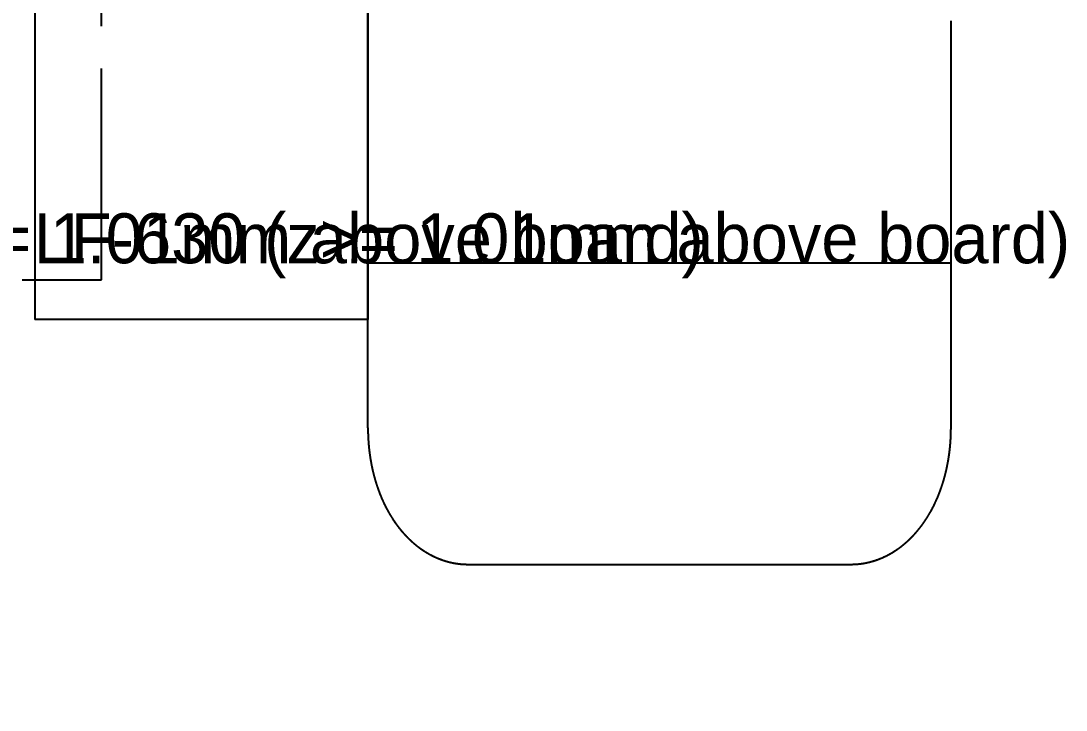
# Model space of a CAD drawing. Header units: millimetres. Extents: x -6.6 to 37.3, y -31.4 to 37.
# Drawn here: x 27.52 to 33.79, y -1.18 to 2.96 of the extents above; entities that cross this region are included whole.
import ezdxf

# ---------------------------------------------------------------- set-up
doc = ezdxf.new("R2010")
doc.units = ezdxf.units.MM
doc.linetypes.add('DASHED', pattern=[1.524, 1.27, -0.254])
for name, color, linetype in [('00_BOARD', 7, 'Continuous'), ('20_CONTACT', 3, 'Continuous'), ('30_OVERHANG', 2, 'DASHED'), ('90_TEXT', 7, 'Continuous')]:
    doc.layers.add(name, color=color, linetype=linetype)

msp = doc.modelspace()

# ---------------------------------------------------------------- linework, layer by layer
at = {"layer": '00_BOARD'}
msp.add_lwpolyline([(27.8, -1.5, -0.414214), (26.8, -0.5), (26.8, 10.5, -0.414214), (27.8, 11.5), (32.4, 11.5, 0.414214), (33.4, 12.5), (33.4, 33, 0.414214), (29.4, 37), (27.7614, 37, 0.245393), (24.4788, 35.2857, -0.522233), (2.3212, 35.2857, 0.245393), (-0.9614, 37), (-2.6, 37, 0.414214), (-6.6, 33), (-6.6, 12.5, 0.414214), (-5.6, 11.5), (-1, 11.5, -0.414214), (0, 10.5), (0, -0.5, -0.414214), (-1, -1.5)], format="xyb", dxfattribs=at)
at = {"layer": '20_CONTACT'}
for points in [[(27.6, 8.4852), (27.6, 1.1622)], [(29.6, 1.5013), (29.6, 8.4987)], [(29.6, 8.4852), (29.6, 1.1622)], [(33.1, 1.5013), (33.1, 2.9559)], [(33.1, 1.5013), (29.6, 1.5013)], [(33.1, 1.5013), (29.6, 1.5013)], [(29.6, 0.5124), (29.6, 1.5013)], [(33.1, 0.5124), (33.1, 1.5013)], [(29.6, 1.1622), (29.572, 1.1622), (29.542, 1.1622), (29.514, 1.1622), (29.484, 1.1622), (29.456, 1.1622), (29.426, 1.1622), (29.398, 1.1622), (29.37, 1.1622), (29.342, 1.1622), (29.314, 1.1622), (29.284, 1.1622), (29.256, 1.1622), (29.226, 1.1622), (29.198, 1.1622), (29.168, 1.1622), (29.14, 1.1622), (29.11, 1.1622), (29.082, 1.1622), (29.052, 1.1622), (29.024, 1.1622), (28.996, 1.1622), (28.966, 1.1622), (28.936, 1.1622), (28.908, 1.1622), (28.88, 1.1622), (28.85, 1.1622), (28.82, 1.1622), (28.792, 1.1622), (28.764, 1.1622), (28.734, 1.1622), (28.704, 1.1622), (28.674, 1.1622), (28.646, 1.1622), (28.618, 1.1622), (28.588, 1.1622), (28.558, 1.1622), (28.53, 1.1622), (28.502, 1.1622), (28.472, 1.1622), (28.442, 1.1622), (28.412, 1.1622), (28.384, 1.1622), (28.356, 1.1622), (28.326, 1.1622), (28.296, 1.1622), (28.268, 1.1622), (28.24, 1.1622), (28.21, 1.1622), (28.18, 1.1622), (28.15, 1.1622), (28.122, 1.1622), (28.094, 1.1622), (28.064, 1.1622), (28.034, 1.1622), (28.006, 1.1622), (27.978, 1.1622), (27.948, 1.1622), (27.918, 1.1622), (27.888, 1.1622), (27.86, 1.1622), (27.832, 1.1622), (27.802, 1.1622), (27.774, 1.1622), (27.746, 1.1622), (27.716, 1.1622), (27.686, 1.1622), (27.656, 1.1622), (27.628, 1.1622), (27.6, 1.1622)], [(29.6, 0.5124), (29.6, 0.5111), (29.6, 0.5097), (29.6, 0.5084), (29.6, 0.507), (29.6, 0.5057), (29.6, 0.5043), (29.6, 0.503), (29.6, 0.5017), (29.6001, 0.5003), (29.6001, 0.499), (29.6001, 0.4976), (29.6001, 0.4963), (29.6001, 0.4949), (29.6001, 0.4936), (29.6002, 0.4923), (29.6002, 0.4909), (29.6002, 0.4896), (29.6002, 0.4882), (29.6003, 0.4869), (29.6003, 0.4856), (29.6003, 0.4842), (29.6004, 0.4829), (29.6004, 0.4815), (29.6004, 0.4802), (29.6005, 0.4789), (29.6005, 0.4775), (29.6005, 0.4762), (29.6006, 0.4749), (29.6006, 0.4735), (29.6007, 0.4722), (29.6007, 0.4708), (29.6008, 0.4695), (29.6008, 0.4682), (29.6009, 0.4668), (29.6009, 0.4655), (29.601, 0.4642), (29.601, 0.4628), (29.6011, 0.4615), (29.6011, 0.4602), (29.6012, 0.4588), (29.6012, 0.4575), (29.6013, 0.4562), (29.6014, 0.4548), (29.6014, 0.4535), (29.6015, 0.4522), (29.6016, 0.4508), (29.6016, 0.4495), (29.6017, 0.4482), (29.6018, 0.4468), (29.6018, 0.4455), (29.6019, 0.4442), (29.602, 0.4429), (29.6021, 0.4415), (29.6022, 0.4402), (29.6022, 0.4389), (29.6023, 0.4375), (29.6024, 0.4362), (29.6025, 0.4349), (29.6026, 0.4336), (29.6027, 0.4322), (29.6028, 0.4309), (29.6028, 0.4296), (29.6029, 0.4283), (29.603, 0.4269), (29.6031, 0.4256), (29.6032, 0.4243), (29.6033, 0.423), (29.6034, 0.4216), (29.6035, 0.4203), (29.6036, 0.419), (29.6037, 0.4177), (29.6038, 0.4163), (29.6039, 0.415), (29.604, 0.4137), (29.6042, 0.4124), (29.6043, 0.4111), (29.6044, 0.4097), (29.6045, 0.4084), (29.6046, 0.4071), (29.6047, 0.4058), (29.6049, 0.4045), (29.605, 0.4032), (29.6051, 0.4018), (29.6052, 0.4005), (29.6053, 0.3992), (29.6055, 0.3979), (29.6056, 0.3966), (29.6057, 0.3953), (29.6059, 0.3939), (29.606, 0.3926), (29.6061, 0.3913), (29.6063, 0.39), (29.6064, 0.3887), (29.6065, 0.3874), (29.6067, 0.3861), (29.6068, 0.3848), (29.607, 0.3835), (29.6071, 0.3821), (29.6072, 0.3808), (29.6074, 0.3795), (29.6075, 0.3782), (29.6077, 0.3769), (29.6078, 0.3756), (29.608, 0.3743), (29.6081, 0.373), (29.6083, 0.3717), (29.6085, 0.3704), (29.6086, 0.3691), (29.6088, 0.3678), (29.6089, 0.3665), (29.6091, 0.3652), (29.6093, 0.3639), (29.6094, 0.3626), (29.6096, 0.3613), (29.6098, 0.36), (29.6099, 0.3587), (29.6101, 0.3574), (29.6103, 0.3561), (29.6105, 0.3548), (29.6106, 0.3535), (29.6108, 0.3522), (29.611, 0.3509), (29.6112, 0.3496), (29.6113, 0.3483), (29.6115, 0.347), (29.6117, 0.3457), (29.6119, 0.3444), (29.6121, 0.3431), (29.6123, 0.3418), (29.6125, 0.3405), (29.6127, 0.3392), (29.6129, 0.3379), (29.613, 0.3366), (29.6132, 0.3354), (29.6134, 0.3341), (29.6136, 0.3328), (29.6138, 0.3315), (29.614, 0.3302), (29.6142, 0.3289), (29.6145, 0.3276), (29.6147, 0.3263), (29.6149, 0.3251), (29.6151, 0.3238), (29.6153, 0.3225), (29.6155, 0.3212), (29.6157, 0.3199), (29.6159, 0.3186), (29.6161, 0.3174), (29.6164, 0.3161), (29.6166, 0.3148), (29.6168, 0.3135), (29.617, 0.3122), (29.6172, 0.311), (29.6175, 0.3097), (29.6177, 0.3084), (29.6179, 0.3071), (29.6182, 0.3059), (29.6184, 0.3046), (29.6186, 0.3033), (29.6189, 0.302), (29.6191, 0.3008), (29.6193, 0.2995), (29.6196, 0.2982), (29.6198, 0.297), (29.62, 0.2957), (29.6203, 0.2944), (29.6205, 0.2932), (29.6208, 0.2919), (29.621, 0.2906), (29.6213, 0.2894), (29.6215, 0.2881), (29.6218, 0.2868), (29.622, 0.2856), (29.6223, 0.2843), (29.6225, 0.283), (29.6228, 0.2818), (29.623, 0.2805), (29.6233, 0.2793), (29.6236, 0.278), (29.6238, 0.2767), (29.6241, 0.2755), (29.6244, 0.2742), (29.6246, 0.273), (29.6249, 0.2717), (29.6252, 0.2704), (29.6254, 0.2692), (29.6257, 0.2679), (29.626, 0.2667), (29.6262, 0.2654), (29.6265, 0.2642), (29.6268, 0.2629), (29.6271, 0.2617), (29.6274, 0.2604), (29.6276, 0.2592), (29.6279, 0.2579), (29.6282, 0.2567), (29.6285, 0.2554), (29.6288, 0.2542), (29.6291, 0.253), (29.6294, 0.2517), (29.6297, 0.2505), (29.63, 0.2492), (29.6302, 0.248), (29.6305, 0.2467), (29.6308, 0.2455), (29.6311, 0.2443), (29.6314, 0.243), (29.6317, 0.2418), (29.632, 0.2406), (29.6323, 0.2393), (29.6327, 0.2381), (29.633, 0.2369), (29.6333, 0.2356), (29.6336, 0.2344), (29.6339, 0.2332), (29.6342, 0.2319), (29.6345, 0.2307), (29.6348, 0.2295), (29.6352, 0.2282), (29.6355, 0.227), (29.6358, 0.2258), (29.6361, 0.2246), (29.6364, 0.2233), (29.6368, 0.2221), (29.6371, 0.2209), (29.6374, 0.2197), (29.6377, 0.2184), (29.6381, 0.2172), (29.6384, 0.216), (29.6387, 0.2148), (29.6391, 0.2136), (29.6394, 0.2124), (29.6397, 0.2111), (29.6401, 0.2099), (29.6404, 0.2087), (29.6408, 0.2075), (29.6411, 0.2063), (29.6414, 0.2051), (29.6418, 0.2039), (29.6421, 0.2026), (29.6425, 0.2014), (29.6428, 0.2002), (29.6432, 0.199), (29.6435, 0.1978), (29.6439, 0.1966), (29.6442, 0.1954), (29.6446, 0.1942), (29.645, 0.193), (29.6453, 0.1918), (29.6457, 0.1906), (29.646, 0.1894), (29.6464, 0.1882), (29.6468, 0.187), (29.6471, 0.1858), (29.6475, 0.1846), (29.6479, 0.1834), (29.6482, 0.1822), (29.6486, 0.181), (29.649, 0.1798), (29.6493, 0.1786), (29.6497, 0.1775), (29.6501, 0.1763), (29.6505, 0.1751), (29.6509, 0.1739), (29.6512, 0.1727), (29.6516, 0.1715), (29.652, 0.1703), (29.6524, 0.1691), (29.6528, 0.168), (29.6532, 0.1668), (29.6535, 0.1656), (29.6539, 0.1644), (29.6543, 0.1632), (29.6547, 0.1621), (29.6551, 0.1609), (29.6555, 0.1597), (29.6559, 0.1585), (29.6563, 0.1574), (29.6567, 0.1562), (29.6571, 0.155), (29.6575, 0.1538), (29.6579, 0.1527), (29.6583, 0.1515), (29.6587, 0.1503), (29.6591, 0.1492), (29.6595, 0.148), (29.6599, 0.1468), (29.6604, 0.1457), (29.6608, 0.1445), (29.6612, 0.1434), (29.6616, 0.1422), (29.662, 0.141), (29.6624, 0.1399), (29.6629, 0.1387), (29.6633, 0.1376), (29.6637, 0.1364), (29.6641, 0.1353), (29.6645, 0.1341), (29.665, 0.1329), (29.6654, 0.1318), (29.6658, 0.1306), (29.6663, 0.1295), (29.6667, 0.1283), (29.6671, 0.1272), (29.6676, 0.1261), (29.668, 0.1249), (29.6684, 0.1238), (29.6689, 0.1226), (29.6693, 0.1215), (29.6697, 0.1203), (29.6702, 0.1192), (29.6706, 0.1181), (29.6711, 0.1169), (29.6715, 0.1158), (29.672, 0.1146), (29.6724, 0.1135), (29.6729, 0.1124), (29.6733, 0.1112), (29.6738, 0.1101), (29.6742, 0.109), (29.6747, 0.1079), (29.6751, 0.1067), (29.6756, 0.1056), (29.676, 0.1045), (29.6765, 0.1034), (29.677, 0.1022), (29.6774, 0.1011), (29.6779, 0.1), (29.6784, 0.0989), (29.6788, 0.0977), (29.6793, 0.0966), (29.6798, 0.0955), (29.6802, 0.0944), (29.6807, 0.0933), (29.6812, 0.0922), (29.6816, 0.0911), (29.6821, 0.0899), (29.6826, 0.0888), (29.6831, 0.0877), (29.6836, 0.0866), (29.684, 0.0855), (29.6845, 0.0844), (29.685, 0.0833), (29.6855, 0.0822), (29.686, 0.0811), (29.6865, 0.08), (29.6869, 0.0789), (29.6874, 0.0778), (29.6879, 0.0767), (29.6884, 0.0756), (29.6889, 0.0745), (29.6894, 0.0734), (29.6899, 0.0723), (29.6904, 0.0712), (29.6909, 0.0701), (29.6914, 0.0691), (29.6919, 0.068), (29.6924, 0.0669), (29.6929, 0.0658), (29.6934, 0.0647), (29.6939, 0.0636), (29.6944, 0.0625), (29.6949, 0.0615), (29.6954, 0.0604), (29.6959, 0.0593), (29.6965, 0.0582), (29.697, 0.0572), (29.6975, 0.0561), (29.698, 0.055), (29.6985, 0.0539), (29.699, 0.0529), (29.6996, 0.0518), (29.7001, 0.0507), (29.7006, 0.0497), (29.7011, 0.0486), (29.7016, 0.0475), (29.7022, 0.0465), (29.7027, 0.0454), (29.7032, 0.0443), (29.7038, 0.0433), (29.7043, 0.0422), (29.7048, 0.0412), (29.7053, 0.0401), (29.7059, 0.039), (29.7064, 0.038), (29.707, 0.0369), (29.7075, 0.0359), (29.708, 0.0348), (29.7086, 0.0338), (29.7091, 0.0327), (29.7097, 0.0317), (29.7102, 0.0306), (29.7107, 0.0296), (29.7113, 0.0286), (29.7118, 0.0275), (29.7124, 0.0265), (29.7129, 0.0254), (29.7135, 0.0244), (29.714, 0.0234), (29.7146, 0.0223), (29.7151, 0.0213), (29.7157, 0.0203), (29.7163, 0.0192), (29.7168, 0.0182), (29.7174, 0.0172), (29.7179, 0.0161), (29.7185, 0.0151), (29.7191, 0.0141), (29.7196, 0.0131), (29.7202, 0.0121), (29.7208, 0.011), (29.7213, 0.01), (29.7219, 0.009), (29.7225, 0.008), (29.723, 0.007), (29.7236, 0.0059), (29.7242, 0.0049), (29.7248, 0.0039), (29.7253, 0.0029), (29.7259, 0.0019), (29.7265, 0.0009), (29.7271, -0.0001), (29.7276, -0.0011), (29.7282, -0.0021), (29.7288, -0.0031), (29.7294, -0.0041), (29.73, -0.0051), (29.7306, -0.0061), (29.7312, -0.0071), (29.7317, -0.0081), (29.7323, -0.0091), (29.7329, -0.0101), (29.7335, -0.0111), (29.7341, -0.0121), (29.7347, -0.0131), (29.7353, -0.0141), (29.7359, -0.015), (29.7365, -0.016), (29.7371, -0.017), (29.7377, -0.018), (29.7383, -0.019), (29.7389, -0.02), (29.7395, -0.0209), (29.7401, -0.0219), (29.7407, -0.0229), (29.7413, -0.0239), (29.7419, -0.0248), (29.7425, -0.0258), (29.7431, -0.0268), (29.7438, -0.0277), (29.7444, -0.0287), (29.745, -0.0297), (29.7456, -0.0306), (29.7462, -0.0316), (29.7468, -0.0326), (29.7475, -0.0335), (29.7481, -0.0345), (29.7487, -0.0354), (29.7493, -0.0364), (29.7499, -0.0374), (29.7506, -0.0383), (29.7512, -0.0393), (29.7518, -0.0402), (29.7524, -0.0412), (29.7531, -0.0421), (29.7537, -0.0431), (29.7543, -0.044), (29.755, -0.0449), (29.7556, -0.0459), (29.7562, -0.0468), (29.7569, -0.0478), (29.7575, -0.0487), (29.7581, -0.0496), (29.7588, -0.0506), (29.7594, -0.0515), (29.76, -0.0524), (29.7607, -0.0534), (29.7613, -0.0543), (29.762, -0.0552), (29.7626, -0.0561), (29.7633, -0.0571), (29.7639, -0.058), (29.7646, -0.0589), (29.7652, -0.0598), (29.7659, -0.0608), (29.7665, -0.0617), (29.7672, -0.0626), (29.7678, -0.0635), (29.7685, -0.0644), (29.7691, -0.0653), (29.7698, -0.0662), (29.7704, -0.0671), (29.7711, -0.0681), (29.7718, -0.069), (29.7724, -0.0699), (29.7731, -0.0708), (29.7737, -0.0717), (29.7744, -0.0726), (29.7751, -0.0735), (29.7757, -0.0744), (29.7764, -0.0753), (29.7771, -0.0762), (29.7777, -0.077), (29.7784, -0.0779), (29.7791, -0.0788), (29.7798, -0.0797), (29.7804, -0.0806), (29.7811, -0.0815), (29.7818, -0.0824), (29.7825, -0.0833), (29.7831, -0.0841), (29.7838, -0.085), (29.7845, -0.0859), (29.7852, -0.0868), (29.7859, -0.0876), (29.7865, -0.0885), (29.7872, -0.0894), (29.7879, -0.0903), (29.7886, -0.0911), (29.7893, -0.092), (29.79, -0.0929), (29.7906, -0.0937), (29.7913, -0.0946), (29.792, -0.0954), (29.7927, -0.0963), (29.7934, -0.0972), (29.7941, -0.098), (29.7948, -0.0989), (29.7955, -0.0997), (29.7962, -0.1006), (29.7969, -0.1014), (29.7976, -0.1023), (29.7983, -0.1031), (29.799, -0.104), (29.7997, -0.1048), (29.8004, -0.1057), (29.8011, -0.1065), (29.8018, -0.1073), (29.8025, -0.1082), (29.8032, -0.109), (29.8039, -0.1098), (29.8046, -0.1107), (29.8053, -0.1115), (29.806, -0.1123), (29.8068, -0.1132), (29.8075, -0.114), (29.8082, -0.1148), (29.8089, -0.1156), (29.8096, -0.1165), (29.8103, -0.1173), (29.811, -0.1181), (29.8118, -0.1189), (29.8125, -0.1197), (29.8132, -0.1206), (29.8139, -0.1214), (29.8146, -0.1222), (29.8154, -0.123), (29.8161, -0.1238), (29.8168, -0.1246), (29.8175, -0.1254), (29.8183, -0.1262), (29.819, -0.127), (29.8197, -0.1278), (29.8205, -0.1286), (29.8212, -0.1294), (29.8219, -0.1302), (29.8227, -0.131), (29.8234, -0.1318), (29.8241, -0.1326), (29.8249, -0.1334), (29.8256, -0.1342), (29.8263, -0.135), (29.8271, -0.1357), (29.8278, -0.1365), (29.8285, -0.1373), (29.8293, -0.1381), (29.83, -0.1389), (29.8308, -0.1396), (29.8315, -0.1404), (29.8323, -0.1412), (29.833, -0.142), (29.8337, -0.1427), (29.8345, -0.1435), (29.8352, -0.1443), (29.836, -0.145), (29.8367, -0.1458), (29.8375, -0.1466), (29.8382, -0.1473), (29.839, -0.1481), (29.8397, -0.1488), (29.8405, -0.1496), (29.8413, -0.1503), (29.842, -0.1511), (29.8428, -0.1518), (29.8435, -0.1526), (29.8443, -0.1533), (29.845, -0.1541), (29.8458, -0.1548), (29.8466, -0.1556), (29.8473, -0.1563), (29.8481, -0.157), (29.8489, -0.1578), (29.8496, -0.1585), (29.8504, -0.1593), (29.8512, -0.16), (29.8519, -0.1607), (29.8527, -0.1614), (29.8535, -0.1622), (29.8542, -0.1629), (29.855, -0.1636), (29.8558, -0.1643), (29.8565, -0.1651), (29.8573, -0.1658), (29.8581, -0.1665), (29.8589, -0.1672), (29.8596, -0.1679), (29.8604, -0.1686), (29.8612, -0.1694), (29.862, -0.1701), (29.8628, -0.1708), (29.8635, -0.1715), (29.8643, -0.1722), (29.8651, -0.1729), (29.8659, -0.1736), (29.8667, -0.1743), (29.8674, -0.175), (29.8682, -0.1757), (29.869, -0.1764), (29.8698, -0.1771), (29.8706, -0.1778), (29.8714, -0.1784), (29.8722, -0.1791), (29.873, -0.1798), (29.8737, -0.1805), (29.8745, -0.1812), (29.8753, -0.1819), (29.8761, -0.1825), (29.8769, -0.1832), (29.8777, -0.1839), (29.8785, -0.1846), (29.8793, -0.1852), (29.8801, -0.1859), (29.8809, -0.1866), (29.8817, -0.1872), (29.8825, -0.1879), (29.8833, -0.1886), (29.8841, -0.1892), (29.8849, -0.1899), (29.8857, -0.1905), (29.8865, -0.1912), (29.8873, -0.1919), (29.8881, -0.1925), (29.8889, -0.1932), (29.8897, -0.1938), (29.8905, -0.1945), (29.8913, -0.1951), (29.8921, -0.1958), (29.893, -0.1964), (29.8938, -0.197), (29.8946, -0.1977), (29.8954, -0.1983), (29.8962, -0.1989), (29.897, -0.1996), (29.8978, -0.2002), (29.8986, -0.2008), (29.8995, -0.2015), (29.9003, -0.2021), (29.9011, -0.2027), (29.9019, -0.2034), (29.9027, -0.204), (29.9035, -0.2046), (29.9044, -0.2052), (29.9052, -0.2058), (29.906, -0.2064), (29.9068, -0.2071), (29.9077, -0.2077), (29.9085, -0.2083), (29.9093, -0.2089), (29.9101, -0.2095), (29.9109, -0.2101), (29.9118, -0.2107), (29.9126, -0.2113), (29.9134, -0.2119), (29.9143, -0.2125), (29.9151, -0.2131), (29.9159, -0.2137), (29.9167, -0.2143), (29.9176, -0.2149), (29.9184, -0.2155), (29.9192, -0.216), (29.9201, -0.2166), (29.9209, -0.2172), (29.9217, -0.2178), (29.9226, -0.2184), (29.9234, -0.219), (29.9243, -0.2195), (29.9251, -0.2201), (29.9259, -0.2207), (29.9268, -0.2212), (29.9276, -0.2218), (29.9284, -0.2224), (29.9293, -0.2229), (29.9301, -0.2235), (29.931, -0.2241), (29.9318, -0.2246), (29.9327, -0.2252), (29.9335, -0.2257), (29.9343, -0.2263), (29.9352, -0.2269), (29.936, -0.2274), (29.9369, -0.228), (29.9377, -0.2285), (29.9386, -0.2291), (29.9394, -0.2296), (29.9403, -0.2301), (29.9411, -0.2307), (29.942, -0.2312), (29.9428, -0.2318), (29.9437, -0.2323), (29.9445, -0.2328), (29.9454, -0.2334), (29.9462, -0.2339), (29.9471, -0.2344), (29.948, -0.2349), (29.9488, -0.2355), (29.9497, -0.236), (29.9505, -0.2365), (29.9514, -0.237), (29.9522, -0.2375), (29.9531, -0.2381), (29.954, -0.2386), (29.9548, -0.2391), (29.9557, -0.2396), (29.9565, -0.2401), (29.9574, -0.2406), (29.9583, -0.2411), (29.9591, -0.2416), (29.96, -0.2421), (29.9608, -0.2426), (29.9617, -0.2431), (29.9626, -0.2436), (29.9634, -0.2441), (29.9643, -0.2446), (29.9652, -0.2451), (29.966, -0.2456), (29.9669, -0.2461), (29.9678, -0.2465), (29.9687, -0.247), (29.9695, -0.2475), (29.9704, -0.248), (29.9713, -0.2485), (29.9721, -0.2489), (29.973, -0.2494), (29.9739, -0.2499), (29.9748, -0.2503), (29.9756, -0.2508), (29.9765, -0.2513), (29.9774, -0.2517), (29.9783, -0.2522), (29.9791, -0.2527), (29.98, -0.2531), (29.9809, -0.2536), (29.9818, -0.254), (29.9826, -0.2545), (29.9835, -0.2549), (29.9844, -0.2554), (29.9853, -0.2558), (29.9862, -0.2563), (29.987, -0.2567), (29.9879, -0.2572), (29.9888, -0.2576), (29.9897, -0.258), (29.9906, -0.2585), (29.9914, -0.2589), (29.9923, -0.2594), (29.9932, -0.2598), (29.9941, -0.2602), (29.995, -0.2606), (29.9959, -0.2611), (29.9968, -0.2615), (29.9976, -0.2619), (29.9985, -0.2623), (29.9994, -0.2627), (30.0003, -0.2632), (30.0012, -0.2636), (30.0021, -0.264), (30.003, -0.2644), (30.0039, -0.2648), (30.0048, -0.2652), (30.0057, -0.2656), (30.0065, -0.266), (30.0074, -0.2664), (30.0083, -0.2668), (30.0092, -0.2672), (30.0101, -0.2676), (30.011, -0.268), (30.0119, -0.2684), (30.0128, -0.2688), (30.0137, -0.2692), (30.0146, -0.2696), (30.0155, -0.27), (30.0164, -0.2703), (30.0173, -0.2707), (30.0182, -0.2711), (30.0191, -0.2715), (30.02, -0.2718), (30.0209, -0.2722), (30.0218, -0.2726), (30.0227, -0.273), (30.0236, -0.2733), (30.0245, -0.2737), (30.0254, -0.2741), (30.0263, -0.2744), (30.0272, -0.2748), (30.0281, -0.2751), (30.029, -0.2755), (30.0299, -0.2758), (30.0308, -0.2762), (30.0317, -0.2765), (30.0326, -0.2769), (30.0335, -0.2772), (30.0344, -0.2776), (30.0353, -0.2779), (30.0362, -0.2783), (30.0371, -0.2786), (30.038, -0.2789), (30.039, -0.2793), (30.0399, -0.2796), (30.0408, -0.2799), (30.0417, -0.2803), (30.0426, -0.2806), (30.0435, -0.2809), (30.0444, -0.2813), (30.0453, -0.2816), (30.0462, -0.2819), (30.0471, -0.2822), (30.0481, -0.2825), (30.049, -0.2828), (30.0499, -0.2832), (30.0508, -0.2835), (30.0517, -0.2838), (30.0526, -0.2841), (30.0535, -0.2844), (30.0544, -0.2847), (30.0554, -0.285), (30.0563, -0.2853), (30.0572, -0.2856), (30.0581, -0.2859), (30.059, -0.2862), (30.0599, -0.2865), (30.0609, -0.2868), (30.0618, -0.2871), (30.0627, -0.2873), (30.0636, -0.2876), (30.0645, -0.2879), (30.0654, -0.2882), (30.0664, -0.2885), (30.0673, -0.2887), (30.0682, -0.289), (30.0691, -0.2893), (30.07, -0.2896), (30.071, -0.2898), (30.0719, -0.2901), (30.0728, -0.2904), (30.0737, -0.2906), (30.0746, -0.2909), (30.0756, -0.2911), (30.0765, -0.2914), (30.0774, -0.2916), (30.0783, -0.2919), (30.0793, -0.2922), (30.0802, -0.2924), (30.0811, -0.2927), (30.082, -0.2929), (30.0829, -0.2931), (30.0839, -0.2934), (30.0848, -0.2936), (30.0857, -0.2939), (30.0866, -0.2941), (30.0876, -0.2943), (30.0885, -0.2946), (30.0894, -0.2948), (30.0904, -0.295), (30.0913, -0.2952), (30.0922, -0.2955), (30.0931, -0.2957), (30.0941, -0.2959), (30.095, -0.2961), (30.0959, -0.2964), (30.0968, -0.2966), (30.0978, -0.2968), (30.0987, -0.297), (30.0996, -0.2972), (30.1006, -0.2974), (30.1015, -0.2976), (30.1024, -0.2978), (30.1033, -0.298), (30.1043, -0.2982), (30.1052, -0.2984), (30.1061, -0.2986), (30.1071, -0.2988), (30.108, -0.299), (30.1089, -0.2992), (30.1099, -0.2994), (30.1108, -0.2996), (30.1117, -0.2997), (30.1127, -0.2999), (30.1136, -0.3001), (30.1145, -0.3003), (30.1155, -0.3005), (30.1164, -0.3006), (30.1173, -0.3008), (30.1183, -0.301), (30.1192, -0.3011), (30.1201, -0.3013), (30.1211, -0.3015), (30.122, -0.3016), (30.1229, -0.3018), (30.1239, -0.302), (30.1248, -0.3021), (30.1257, -0.3023), (30.1267, -0.3024), (30.1276, -0.3026), (30.1285, -0.3027), (30.1295, -0.3029), (30.1304, -0.303), (30.1314, -0.3032), (30.1323, -0.3033), (30.1332, -0.3034), (30.1342, -0.3036), (30.1351, -0.3037), (30.136, -0.3038), (30.137, -0.304), (30.1379, -0.3041), (30.1388, -0.3042), (30.1398, -0.3044), (30.1407, -0.3045), (30.1417, -0.3046), (30.1426, -0.3047), (30.1435, -0.3048), (30.1445, -0.305), (30.1454, -0.3051), (30.1464, -0.3052), (30.1473, -0.3053), (30.1482, -0.3054), (30.1492, -0.3055), (30.1501, -0.3056), (30.151, -0.3057), (30.152, -0.3058), (30.1529, -0.3059), (30.1539, -0.306), (30.1548, -0.3061), (30.1557, -0.3062), (30.1567, -0.3063), (30.1576, -0.3064), (30.1586, -0.3065), (30.1595, -0.3065), (30.1604, -0.3066), (30.1614, -0.3067), (30.1623, -0.3068), (30.1633, -0.3069), (30.1642, -0.3069), (30.1652, -0.307), (30.1661, -0.3071), (30.167, -0.3072), (30.168, -0.3072), (30.1689, -0.3073), (30.1699, -0.3074), (30.1708, -0.3074), (30.1717, -0.3075), (30.1727, -0.3075), (30.1736, -0.3076), (30.1746, -0.3076), (30.1755, -0.3077), (30.1764, -0.3077), (30.1774, -0.3078), (30.1783, -0.3078), (30.1793, -0.3079), (30.1802, -0.3079), (30.1812, -0.308), (30.1821, -0.308), (30.183, -0.308), (30.184, -0.3081), (30.1849, -0.3081), (30.1859, -0.3081), (30.1868, -0.3082), (30.1878, -0.3082), (30.1887, -0.3082), (30.1896, -0.3082), (30.1906, -0.3083), (30.1915, -0.3083), (30.1925, -0.3083), (30.1934, -0.3083), (30.1943, -0.3083), (30.1953, -0.3083), (30.1962, -0.3083), (30.1972, -0.3083), (30.1981, -0.3083), (30.1991, -0.3084), (30.2, -0.3084)], [(32.5, -0.3084), (32.5009, -0.3084), (32.5016, -0.3083), (32.5025, -0.3083), (32.5034, -0.3083), (32.5044, -0.3083), (32.5053, -0.3083), (32.5063, -0.3083), (32.5072, -0.3083), (32.5081, -0.3083), (32.5091, -0.3083), (32.51, -0.3082), (32.511, -0.3082), (32.5119, -0.3082), (32.5128, -0.3082), (32.5138, -0.3081), (32.5147, -0.3081), (32.5157, -0.3081), (32.5166, -0.308), (32.5176, -0.308), (32.5185, -0.308), (32.5194, -0.3079), (32.5204, -0.3079), (32.5213, -0.3079), (32.5223, -0.3078), (32.5232, -0.3078), (32.5242, -0.3077), (32.5251, -0.3077), (32.526, -0.3076), (32.527, -0.3076), (32.5279, -0.3075), (32.5289, -0.3074), (32.5298, -0.3074), (32.5307, -0.3073), (32.5317, -0.3072), (32.5326, -0.3072), (32.5336, -0.3071), (32.5345, -0.307), (32.5354, -0.307), (32.5364, -0.3069), (32.5373, -0.3068), (32.5383, -0.3067), (32.5392, -0.3067), (32.5402, -0.3066), (32.5411, -0.3065), (32.542, -0.3064), (32.543, -0.3063), (32.5439, -0.3062), (32.5449, -0.3061), (32.5458, -0.306), (32.5467, -0.3059), (32.5477, -0.3059), (32.5486, -0.3058), (32.5495, -0.3056), (32.5505, -0.3055), (32.5514, -0.3054), (32.5524, -0.3053), (32.5533, -0.3052), (32.5542, -0.3051), (32.5552, -0.305), (32.5561, -0.3049), (32.5571, -0.3048), (32.558, -0.3046), (32.5589, -0.3045), (32.5599, -0.3044), (32.5608, -0.3043), (32.5617, -0.3042), (32.5627, -0.304), (32.5636, -0.3039), (32.5646, -0.3038), (32.5655, -0.3036), (32.5664, -0.3035), (32.5674, -0.3033), (32.5683, -0.3032), (32.5692, -0.3031), (32.5702, -0.3029), (32.5711, -0.3028), (32.5721, -0.3026), (32.573, -0.3025), (32.5739, -0.3023), (32.5749, -0.3022), (32.5758, -0.302), (32.5767, -0.3019), (32.5777, -0.3017), (32.5786, -0.3015), (32.5795, -0.3014), (32.5805, -0.3012), (32.5814, -0.301), (32.5823, -0.3009), (32.5833, -0.3007), (32.5842, -0.3005), (32.5851, -0.3003), (32.5861, -0.3002), (32.587, -0.3), (32.5879, -0.2998), (32.5889, -0.2996), (32.5898, -0.2994), (32.5907, -0.2993), (32.5917, -0.2991), (32.5926, -0.2989), (32.5935, -0.2987), (32.5945, -0.2985), (32.5954, -0.2983), (32.5963, -0.2981), (32.5972, -0.2979), (32.5982, -0.2977), (32.5991, -0.2975), (32.6, -0.2973), (32.601, -0.2971), (32.6019, -0.2969), (32.6028, -0.2966), (32.6037, -0.2964), (32.6047, -0.2962), (32.6056, -0.296), (32.6065, -0.2958), (32.6075, -0.2956), (32.6084, -0.2953), (32.6093, -0.2951), (32.6102, -0.2949), (32.6112, -0.2946), (32.6121, -0.2944), (32.613, -0.2942), (32.6139, -0.2939), (32.6149, -0.2937), (32.6158, -0.2935), (32.6167, -0.2932), (32.6176, -0.293), (32.6186, -0.2927), (32.6195, -0.2925), (32.6204, -0.2922), (32.6213, -0.292), (32.6223, -0.2917), (32.6232, -0.2915), (32.6241, -0.2912), (32.625, -0.291), (32.6259, -0.2907), (32.6269, -0.2905), (32.6278, -0.2902), (32.6287, -0.2899), (32.6296, -0.2897), (32.6305, -0.2894), (32.6315, -0.2891), (32.6324, -0.2888), (32.6333, -0.2886), (32.6342, -0.2883), (32.6351, -0.288), (32.6361, -0.2877), (32.637, -0.2874), (32.6379, -0.2872), (32.6388, -0.2869), (32.6397, -0.2866), (32.6406, -0.2863), (32.6416, -0.286), (32.6425, -0.2857), (32.6434, -0.2854), (32.6443, -0.2851), (32.6452, -0.2848), (32.6461, -0.2845), (32.6471, -0.2842), (32.648, -0.2839), (32.6489, -0.2836), (32.6498, -0.2833), (32.6507, -0.283), (32.6516, -0.2826), (32.6525, -0.2823), (32.6534, -0.282), (32.6544, -0.2817), (32.6553, -0.2814), (32.6562, -0.2811), (32.6571, -0.2807), (32.658, -0.2804), (32.6589, -0.2801), (32.6598, -0.2797), (32.6607, -0.2794), (32.6616, -0.2791), (32.6625, -0.2787), (32.6634, -0.2784), (32.6643, -0.2781), (32.6653, -0.2777), (32.6662, -0.2774), (32.6671, -0.277), (32.668, -0.2767), (32.6689, -0.2763), (32.6698, -0.276), (32.6707, -0.2756), (32.6716, -0.2753), (32.6725, -0.2749), (32.6734, -0.2745), (32.6743, -0.2742), (32.6752, -0.2738), (32.6761, -0.2735), (32.677, -0.2731), (32.6779, -0.2727), (32.6788, -0.2724), (32.6797, -0.272), (32.6806, -0.2716), (32.6815, -0.2712), (32.6824, -0.2709), (32.6833, -0.2705), (32.6842, -0.2701), (32.6851, -0.2697), (32.686, -0.2693), (32.6869, -0.2689), (32.6878, -0.2685), (32.6887, -0.2682), (32.6896, -0.2678), (32.6905, -0.2674), (32.6913, -0.267), (32.6922, -0.2666), (32.6931, -0.2662), (32.694, -0.2658), (32.6949, -0.2654), (32.6958, -0.265), (32.6967, -0.2646), (32.6976, -0.2641), (32.6985, -0.2637), (32.6994, -0.2633), (32.7003, -0.2629), (32.7011, -0.2625), (32.702, -0.2621), (32.7029, -0.2616), (32.7038, -0.2612), (32.7047, -0.2608), (32.7056, -0.2604), (32.7065, -0.2599), (32.7073, -0.2595), (32.7082, -0.2591), (32.7091, -0.2586), (32.71, -0.2582), (32.7109, -0.2578), (32.7118, -0.2573), (32.7126, -0.2569), (32.7135, -0.2564), (32.7144, -0.256), (32.7153, -0.2556), (32.7162, -0.2551), (32.717, -0.2547), (32.7179, -0.2542), (32.7188, -0.2537), (32.7197, -0.2533), (32.7206, -0.2528), (32.7214, -0.2524), (32.7223, -0.2519), (32.7232, -0.2514), (32.7241, -0.251), (32.7249, -0.2505), (32.7258, -0.25), (32.7267, -0.2496), (32.7275, -0.2491), (32.7284, -0.2486), (32.7293, -0.2482), (32.7302, -0.2477), (32.731, -0.2472), (32.7319, -0.2467), (32.7328, -0.2462), (32.7336, -0.2457), (32.7345, -0.2453), (32.7354, -0.2448), (32.7362, -0.2443), (32.7371, -0.2438), (32.738, -0.2433), (32.7388, -0.2428), (32.7397, -0.2423), (32.7406, -0.2418), (32.7414, -0.2413), (32.7423, -0.2408), (32.7432, -0.2403), (32.744, -0.2398), (32.7449, -0.2393), (32.7457, -0.2388), (32.7466, -0.2382), (32.7475, -0.2377), (32.7483, -0.2372), (32.7492, -0.2367), (32.75, -0.2362), (32.7509, -0.2357), (32.7517, -0.2351), (32.7526, -0.2346), (32.7534, -0.2341), (32.7543, -0.2335), (32.7552, -0.233), (32.756, -0.2325), (32.7569, -0.2319), (32.7577, -0.2314), (32.7586, -0.2309), (32.7594, -0.2303), (32.7603, -0.2298), (32.7611, -0.2292), (32.762, -0.2287), (32.7628, -0.2282), (32.7637, -0.2276), (32.7645, -0.2271), (32.7653, -0.2265), (32.7662, -0.226), (32.767, -0.2254), (32.7679, -0.2248), (32.7687, -0.2243), (32.7696, -0.2237), (32.7704, -0.2232), (32.7712, -0.2226), (32.7721, -0.222), (32.7729, -0.2215), (32.7738, -0.2209), (32.7746, -0.2203), (32.7754, -0.2197), (32.7763, -0.2192), (32.7771, -0.2186), (32.778, -0.218), (32.7788, -0.2174), (32.7796, -0.2168), (32.7805, -0.2163), (32.7813, -0.2157), (32.7821, -0.2151), (32.7829, -0.2145), (32.7838, -0.2139), (32.7846, -0.2133), (32.7854, -0.2127), (32.7863, -0.2121), (32.7871, -0.2115), (32.7879, -0.2109), (32.7887, -0.2103), (32.7896, -0.2097), (32.7904, -0.2091), (32.7912, -0.2085), (32.792, -0.2079), (32.7929, -0.2073), (32.7937, -0.2067), (32.7945, -0.2061), (32.7953, -0.2054), (32.7962, -0.2048), (32.797, -0.2042), (32.7978, -0.2036), (32.7986, -0.203), (32.7994, -0.2023), (32.8002, -0.2017), (32.8011, -0.2011), (32.8019, -0.2004), (32.8027, -0.1998), (32.8035, -0.1992), (32.8043, -0.1985), (32.8051, -0.1979), (32.8059, -0.1973), (32.8067, -0.1966), (32.8076, -0.196), (32.8084, -0.1953), (32.8092, -0.1947), (32.81, -0.1941), (32.8108, -0.1934), (32.8116, -0.1928), (32.8124, -0.1921), (32.8132, -0.1914), (32.814, -0.1908), (32.8148, -0.1901), (32.8156, -0.1895), (32.8164, -0.1888), (32.8172, -0.1881), (32.818, -0.1875), (32.8188, -0.1868), (32.8196, -0.1861), (32.8204, -0.1855), (32.8212, -0.1848), (32.822, -0.1841), (32.8228, -0.1835), (32.8236, -0.1828), (32.8244, -0.1821), (32.8252, -0.1814), (32.826, -0.1807), (32.8268, -0.1801), (32.8275, -0.1794), (32.8283, -0.1787), (32.8291, -0.178), (32.8299, -0.1773), (32.8307, -0.1766), (32.8315, -0.1759), (32.8323, -0.1752), (32.8331, -0.1745), (32.8338, -0.1738), (32.8346, -0.1731), (32.8354, -0.1724), (32.8362, -0.1717), (32.837, -0.171), (32.8377, -0.1703), (32.8385, -0.1696), (32.8393, -0.1689), (32.8401, -0.1682), (32.8409, -0.1675), (32.8416, -0.1668), (32.8424, -0.166), (32.8432, -0.1653), (32.8439, -0.1646), (32.8447, -0.1639), (32.8455, -0.1632), (32.8463, -0.1624), (32.847, -0.1617), (32.8478, -0.161), (32.8486, -0.1603), (32.8493, -0.1595), (32.8501, -0.1588), (32.8509, -0.1581), (32.8516, -0.1573), (32.8524, -0.1566), (32.8532, -0.1558), (32.8539, -0.1551), (32.8547, -0.1544), (32.8554, -0.1536), (32.8562, -0.1529), (32.857, -0.1521), (32.8577, -0.1514), (32.8585, -0.1506), (32.8592, -0.1499), (32.86, -0.1491), (32.8607, -0.1483), (32.8615, -0.1476), (32.8622, -0.1468), (32.863, -0.1461), (32.8637, -0.1453), (32.8645, -0.1445), (32.8652, -0.1438), (32.866, -0.143), (32.8667, -0.1422), (32.8675, -0.1415), (32.8682, -0.1407), (32.869, -0.1399), (32.8697, -0.1391), (32.8704, -0.1384), (32.8712, -0.1376), (32.8719, -0.1368), (32.8727, -0.136), (32.8734, -0.1352), (32.8741, -0.1345), (32.8749, -0.1337), (32.8756, -0.1329), (32.8763, -0.1321), (32.8771, -0.1313), (32.8778, -0.1305), (32.8785, -0.1297), (32.8793, -0.1289), (32.88, -0.1281), (32.8807, -0.1273), (32.8815, -0.1265), (32.8822, -0.1257), (32.8829, -0.1249), (32.8836, -0.1241), (32.8844, -0.1233), (32.8851, -0.1225), (32.8858, -0.1217), (32.8865, -0.1209), (32.8873, -0.12), (32.888, -0.1192), (32.8887, -0.1184), (32.8894, -0.1176), (32.8901, -0.1168), (32.8908, -0.116), (32.8916, -0.1151), (32.8923, -0.1143), (32.893, -0.1135), (32.8937, -0.1126), (32.8944, -0.1118), (32.8951, -0.111), (32.8958, -0.1102), (32.8965, -0.1093), (32.8972, -0.1085), (32.8979, -0.1076), (32.8986, -0.1068), (32.8993, -0.106), (32.9001, -0.1051), (32.9008, -0.1043), (32.9015, -0.1034), (32.9022, -0.1026), (32.9029, -0.1017), (32.9036, -0.1009), (32.9042, -0.1), (32.9049, -0.0992), (32.9056, -0.0983), (32.9063, -0.0975), (32.907, -0.0966), (32.9077, -0.0958), (32.9084, -0.0949), (32.9091, -0.094), (32.9098, -0.0932), (32.9105, -0.0923), (32.9112, -0.0914), (32.9118, -0.0906), (32.9125, -0.0897), (32.9132, -0.0888), (32.9139, -0.088), (32.9146, -0.0871), (32.9153, -0.0862), (32.9159, -0.0853), (32.9166, -0.0845), (32.9173, -0.0836), (32.918, -0.0827), (32.9187, -0.0818), (32.9193, -0.0809), (32.92, -0.08), (32.9207, -0.0792), (32.9213, -0.0783), (32.922, -0.0774), (32.9227, -0.0765), (32.9234, -0.0756), (32.924, -0.0747), (32.9247, -0.0738), (32.9254, -0.0729), (32.926, -0.072), (32.9267, -0.0711), (32.9273, -0.0702), (32.928, -0.0693), (32.9287, -0.0684), (32.9293, -0.0675), (32.93, -0.0666), (32.9306, -0.0657), (32.9313, -0.0648), (32.9319, -0.0638), (32.9326, -0.0629), (32.9333, -0.062), (32.9339, -0.0611), (32.9346, -0.0602), (32.9352, -0.0593), (32.9359, -0.0583), (32.9365, -0.0574), (32.9371, -0.0565), (32.9378, -0.0556), (32.9384, -0.0546), (32.9391, -0.0537), (32.9397, -0.0528), (32.9404, -0.0518), (32.941, -0.0509), (32.9416, -0.05), (32.9423, -0.049), (32.9429, -0.0481), (32.9435, -0.0472), (32.9442, -0.0462), (32.9448, -0.0453), (32.9454, -0.0443), (32.9461, -0.0434), (32.9467, -0.0425), (32.9473, -0.0415), (32.948, -0.0406), (32.9486, -0.0396), (32.9492, -0.0387), (32.9498, -0.0377), (32.9505, -0.0367), (32.9511, -0.0358), (32.9517, -0.0348), (32.9523, -0.0339), (32.9529, -0.0329), (32.9536, -0.032), (32.9542, -0.031), (32.9548, -0.03), (32.9554, -0.0291), (32.956, -0.0281), (32.9566, -0.0271), (32.9572, -0.0262), (32.9579, -0.0252), (32.9585, -0.0242), (32.9591, -0.0232), (32.9597, -0.0223), (32.9603, -0.0213), (32.9609, -0.0203), (32.9615, -0.0193), (32.9621, -0.0184), (32.9627, -0.0174), (32.9633, -0.0164), (32.9639, -0.0154), (32.9645, -0.0144), (32.9651, -0.0134), (32.9657, -0.0124), (32.9663, -0.0115), (32.9669, -0.0105), (32.9675, -0.0095), (32.968, -0.0085), (32.9686, -0.0075), (32.9692, -0.0065), (32.9698, -0.0055), (32.9704, -0.0045), (32.971, -0.0035), (32.9716, -0.0025), (32.9721, -0.0015), (32.9727, -0.0005), (32.9733, 0.0005), (32.9739, 0.0015), (32.9745, 0.0025), (32.975, 0.0036), (32.9756, 0.0046), (32.9762, 0.0056), (32.9768, 0.0066), (32.9773, 0.0076), (32.9779, 0.0086), (32.9785, 0.0096), (32.979, 0.0107), (32.9796, 0.0117), (32.9802, 0.0127), (32.9807, 0.0137), (32.9813, 0.0147), (32.9819, 0.0158), (32.9824, 0.0168), (32.983, 0.0178), (32.9835, 0.0189), (32.9841, 0.0199), (32.9847, 0.0209), (32.9852, 0.022), (32.9858, 0.023), (32.9863, 0.024), (32.9869, 0.0251), (32.9874, 0.0261), (32.988, 0.0271), (32.9885, 0.0282), (32.9891, 0.0292), (32.9896, 0.0303), (32.9901, 0.0313), (32.9907, 0.0324), (32.9912, 0.0334), (32.9918, 0.0345), (32.9923, 0.0355), (32.9929, 0.0366), (32.9934, 0.0376), (32.9939, 0.0387), (32.9945, 0.0397), (32.995, 0.0408), (32.9955, 0.0418), (32.9961, 0.0429), (32.9966, 0.0439), (32.9971, 0.045), (32.9976, 0.0461), (32.9982, 0.0471), (32.9987, 0.0482), (32.9992, 0.0493), (32.9997, 0.0503), (33.0003, 0.0514), (33.0008, 0.0525), (33.0013, 0.0535), (33.0018, 0.0546), (33.0023, 0.0557), (33.0028, 0.0568), (33.0034, 0.0578), (33.0039, 0.0589), (33.0044, 0.06), (33.0049, 0.0611), (33.0054, 0.0621), (33.0059, 0.0632), (33.0064, 0.0643), (33.0069, 0.0654), (33.0074, 0.0665), (33.0079, 0.0676), (33.0084, 0.0687), (33.0089, 0.0697), (33.0094, 0.0708), (33.0099, 0.0719), (33.0104, 0.073), (33.0109, 0.0741), (33.0114, 0.0752), (33.0119, 0.0763), (33.0124, 0.0774), (33.0129, 0.0785), (33.0134, 0.0796), (33.0139, 0.0807), (33.0143, 0.0818), (33.0148, 0.0829), (33.0153, 0.084), (33.0158, 0.0851), (33.0163, 0.0862), (33.0167, 0.0873), (33.0172, 0.0884), (33.0177, 0.0895), (33.0182, 0.0906), (33.0187, 0.0918), (33.0191, 0.0929), (33.0196, 0.094), (33.0201, 0.0951), (33.0205, 0.0962), (33.021, 0.0973), (33.0215, 0.0985), (33.0219, 0.0996), (33.0224, 0.1007), (33.0229, 0.1018), (33.0233, 0.1029), (33.0238, 0.1041), (33.0242, 0.1052), (33.0247, 0.1063), (33.0252, 0.1074), (33.0256, 0.1086), (33.0261, 0.1097), (33.0265, 0.1108), (33.027, 0.112), (33.0274, 0.1131), (33.0279, 0.1142), (33.0283, 0.1154), (33.0288, 0.1165), (33.0292, 0.1176), (33.0297, 0.1188), (33.0301, 0.1199), (33.0305, 0.1211), (33.031, 0.1222), (33.0314, 0.1233), (33.0319, 0.1245), (33.0323, 0.1256), (33.0327, 0.1268), (33.0332, 0.1279), (33.0336, 0.1291), (33.034, 0.1302), (33.0344, 0.1314), (33.0349, 0.1325), (33.0353, 0.1337), (33.0357, 0.1348), (33.0361, 0.136), (33.0366, 0.1371), (33.037, 0.1383), (33.0374, 0.1395), (33.0378, 0.1406), (33.0382, 0.1418), (33.0387, 0.1429), (33.0391, 0.1441), (33.0395, 0.1453), (33.0399, 0.1464), (33.0403, 0.1476), (33.0407, 0.1487), (33.0411, 0.1499), (33.0415, 0.1511), (33.0419, 0.1522), (33.0423, 0.1534), (33.0427, 0.1546), (33.0431, 0.1558), (33.0435, 0.1569), (33.0439, 0.1581), (33.0443, 0.1593), (33.0447, 0.1605), (33.0451, 0.1616), (33.0455, 0.1628), (33.0459, 0.164), (33.0463, 0.1652), (33.0467, 0.1663), (33.0471, 0.1675), (33.0475, 0.1687), (33.0479, 0.1699), (33.0482, 0.1711), (33.0486, 0.1723), (33.049, 0.1735), (33.0494, 0.1746), (33.0498, 0.1758), (33.0501, 0.177), (33.0505, 0.1782), (33.0509, 0.1794), (33.0513, 0.1806), (33.0516, 0.1818), (33.052, 0.183), (33.0524, 0.1842), (33.0527, 0.1854), (33.0531, 0.1866), (33.0535, 0.1878), (33.0538, 0.189), (33.0542, 0.1902), (33.0546, 0.1914), (33.0549, 0.1926), (33.0553, 0.1938), (33.0556, 0.195), (33.056, 0.1962), (33.0563, 0.1974), (33.0567, 0.1986), (33.057, 0.1998), (33.0574, 0.201), (33.0577, 0.2022), (33.0581, 0.2034), (33.0584, 0.2046), (33.0588, 0.2058), (33.0591, 0.207), (33.0595, 0.2083), (33.0598, 0.2095), (33.0601, 0.2107), (33.0605, 0.2119), (33.0608, 0.2131), (33.0611, 0.2143), (33.0615, 0.2156), (33.0618, 0.2168), (33.0621, 0.218), (33.0625, 0.2192), (33.0628, 0.2204), (33.0631, 0.2217), (33.0634, 0.2229), (33.0638, 0.2241), (33.0641, 0.2253), (33.0644, 0.2266), (33.0647, 0.2278), (33.065, 0.229), (33.0654, 0.2302), (33.0657, 0.2315), (33.066, 0.2327), (33.0663, 0.2339), (33.0666, 0.2352), (33.0669, 0.2364), (33.0672, 0.2376), (33.0675, 0.2389), (33.0678, 0.2401), (33.0681, 0.2413), (33.0684, 0.2426), (33.0688, 0.2438), (33.0691, 0.2451), (33.0693, 0.2463), (33.0696, 0.2475), (33.0699, 0.2488), (33.0702, 0.25), (33.0705, 0.2513), (33.0708, 0.2525), (33.0711, 0.2537), (33.0714, 0.255), (33.0717, 0.2562), (33.072, 0.2575), (33.0723, 0.2587), (33.0725, 0.26), (33.0728, 0.2612), (33.0731, 0.2625), (33.0734, 0.2637), (33.0737, 0.265), (33.0739, 0.2662), (33.0742, 0.2675), (33.0745, 0.2687), (33.0747, 0.27), (33.075, 0.2712), (33.0753, 0.2725), (33.0755, 0.2738), (33.0758, 0.275), (33.0761, 0.2763), (33.0763, 0.2775), (33.0766, 0.2788), (33.0769, 0.28), (33.0771, 0.2813), (33.0774, 0.2826), (33.0776, 0.2838), (33.0779, 0.2851), (33.0781, 0.2864), (33.0784, 0.2876), (33.0786, 0.2889), (33.0789, 0.2902), (33.0791, 0.2914), (33.0794, 0.2927), (33.0796, 0.294), (33.0799, 0.2952), (33.0801, 0.2965), (33.0804, 0.2978), (33.0806, 0.299), (33.0808, 0.3003), (33.0811, 0.3016), (33.0813, 0.3028), (33.0815, 0.3041), (33.0818, 0.3054), (33.082, 0.3067), (33.0822, 0.3079), (33.0824, 0.3092), (33.0827, 0.3105), (33.0829, 0.3118), (33.0831, 0.3131), (33.0833, 0.3143), (33.0836, 0.3156), (33.0838, 0.3169), (33.084, 0.3182), (33.0842, 0.3195), (33.0844, 0.3207), (33.0846, 0.322), (33.0848, 0.3233), (33.0851, 0.3246), (33.0853, 0.3259), (33.0855, 0.3272), (33.0857, 0.3284), (33.0859, 0.3297), (33.0861, 0.331), (33.0863, 0.3323), (33.0865, 0.3336), (33.0867, 0.3349), (33.0869, 0.3362), (33.0871, 0.3375), (33.0873, 0.3387), (33.0875, 0.34), (33.0877, 0.3413), (33.0878, 0.3426), (33.088, 0.3439), (33.0882, 0.3452), (33.0884, 0.3465), (33.0886, 0.3478), (33.0888, 0.3491), (33.089, 0.3504), (33.0891, 0.3517), (33.0893, 0.353), (33.0895, 0.3543), (33.0897, 0.3556), (33.0898, 0.3569), (33.09, 0.3582), (33.0902, 0.3595), (33.0903, 0.3608), (33.0905, 0.3621), (33.0907, 0.3634), (33.0908, 0.3647), (33.091, 0.366), (33.0912, 0.3673), (33.0913, 0.3686), (33.0915, 0.3699), (33.0916, 0.3712), (33.0918, 0.3725), (33.092, 0.3738), (33.0921, 0.3751), (33.0923, 0.3764), (33.0924, 0.3777), (33.0926, 0.379), (33.0927, 0.3804), (33.0929, 0.3817), (33.093, 0.383), (33.0931, 0.3843), (33.0933, 0.3856), (33.0934, 0.3869), (33.0936, 0.3882), (33.0937, 0.3895), (33.0938, 0.3908), (33.094, 0.3921), (33.0941, 0.3935), (33.0942, 0.3948), (33.0944, 0.3961), (33.0945, 0.3974), (33.0946, 0.3987), (33.0947, 0.4), (33.0949, 0.4014), (33.095, 0.4027), (33.0951, 0.404), (33.0952, 0.4053), (33.0953, 0.4066), (33.0955, 0.4079), (33.0956, 0.4093), (33.0957, 0.4106), (33.0958, 0.4119), (33.0959, 0.4132), (33.096, 0.4145), (33.0961, 0.4159), (33.0962, 0.4172), (33.0963, 0.4185), (33.0964, 0.4198), (33.0965, 0.4211), (33.0966, 0.4225), (33.0967, 0.4238), (33.0968, 0.4251), (33.0969, 0.4264), (33.097, 0.4278), (33.0971, 0.4291), (33.0972, 0.4304), (33.0973, 0.4317), (33.0974, 0.4331), (33.0975, 0.4344), (33.0976, 0.4357), (33.0976, 0.4371), (33.0977, 0.4384), (33.0978, 0.4397), (33.0979, 0.441), (33.098, 0.4424), (33.098, 0.4437), (33.0981, 0.445), (33.0982, 0.4464), (33.0983, 0.4477), (33.0983, 0.449), (33.0984, 0.4503), (33.0985, 0.4517), (33.0985, 0.453), (33.0986, 0.4543), (33.0987, 0.4557), (33.0987, 0.457), (33.0988, 0.4583), (33.0989, 0.4597), (33.0989, 0.461), (33.099, 0.4623), (33.099, 0.4637), (33.0991, 0.465), (33.0991, 0.4663), (33.0992, 0.4677), (33.0992, 0.469), (33.0993, 0.4704), (33.0993, 0.4717), (33.0994, 0.473), (33.0994, 0.4744), (33.0994, 0.4757), (33.0995, 0.477), (33.0995, 0.4784), (33.0996, 0.4797), (33.0996, 0.4811), (33.0996, 0.4824), (33.0997, 0.4837), (33.0997, 0.4851), (33.0997, 0.4864), (33.0998, 0.4877), (33.0998, 0.4891), (33.0998, 0.4904), (33.0998, 0.4918), (33.0998, 0.4931), (33.0999, 0.4944), (33.0999, 0.4958), (33.0999, 0.4971), (33.0999, 0.4985), (33.0999, 0.4998), (33.0999, 0.5012), (33.1, 0.5025), (33.1, 0.5038), (33.1, 0.5052), (33.1, 0.5065), (33.1, 0.5079), (33.1, 0.5092), (33.1, 0.5106), (33.1, 0.5124)], [(30.2, -0.3084), (32.5, -0.3084)]]:
    msp.add_lwpolyline(points, dxfattribs=at)
at = {"layer": '30_OVERHANG'}
msp.add_lwpolyline([(26, 1.4), (28, 1.4), (28, 8.6), (26, 8.6)], close=True, dxfattribs=at)

# ---------------------------------------------------------------- texts
at = {"layer": '90_TEXT'}
for p in [(23.9, 1.5), (26.1, 1.5)]:
    msp.add_text('Bearing LF-630 (z>= 1.01mm above board)', height=0.3, dxfattribs=at).set_placement(p)

doc.saveas('drawing.dxf')
